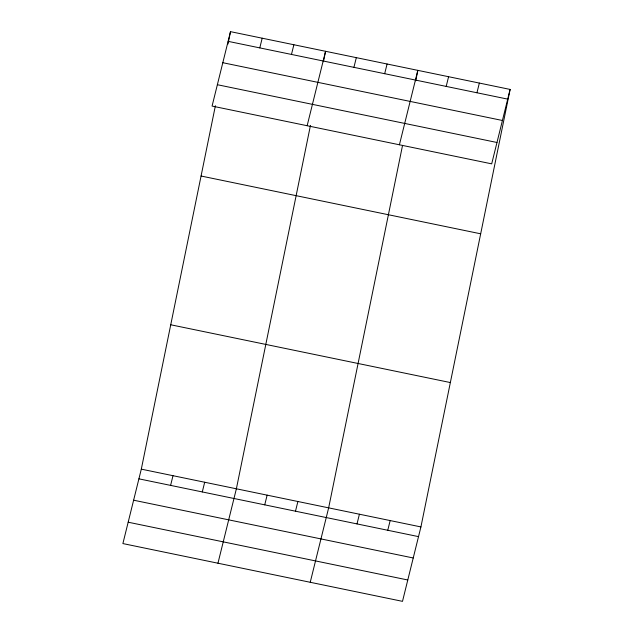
<?xml version="1.0" encoding="UTF-8"?>
<svg xmlns="http://www.w3.org/2000/svg" width="633" height="633" viewBox="0 0 633 633"><rect width="100%" height="100%" fill="white"/><g stroke="black" fill="none" stroke-linecap="round" stroke-linejoin="round"><path stroke-width="0.95" d="M510.111 89.427L491.691 163.852L212.079 106.075L230.499 31.65L510.111 89.427L420.921 526.925L402.501 601.35L122.889 543.573L141.309 469.148L215.394 105.735M227.983 44.001L230.499 31.65M310.463 125.381L236.378 488.795L217.958 563.22M323.431 61.741L325.568 51.297L307.147 125.714M402.541 145.4L328.646 507.864L310.233 582.281M415.707 80.81L417.835 70.358L399.415 144.783M259.791 47.894L262.189 38.202M170.601 485.392L172.999 475.7M291.473 54.438L293.878 44.745M202.291 491.944L204.688 482.243M353.926 67.343L356.324 57.65M264.736 504.841L267.134 495.148M384.682 73.697L387.079 64.004M295.492 511.203L297.89 501.502M446.194 86.412L448.591 76.72M357.004 523.91L359.409 514.218M476.95 92.766L479.347 83.073M387.76 530.264L390.165 520.571M228.102 41.343L507.706 99.12M222.816 62.707L502.42 120.484M217.364 84.711L496.976 142.488M201.065 176.021L480.676 233.806M170.744 324.776L450.356 382.554M141.309 469.148L420.921 526.925M138.912 478.841L418.524 536.626M133.626 500.205L413.238 557.982M128.183 522.209L407.787 579.986"/></g></svg>
